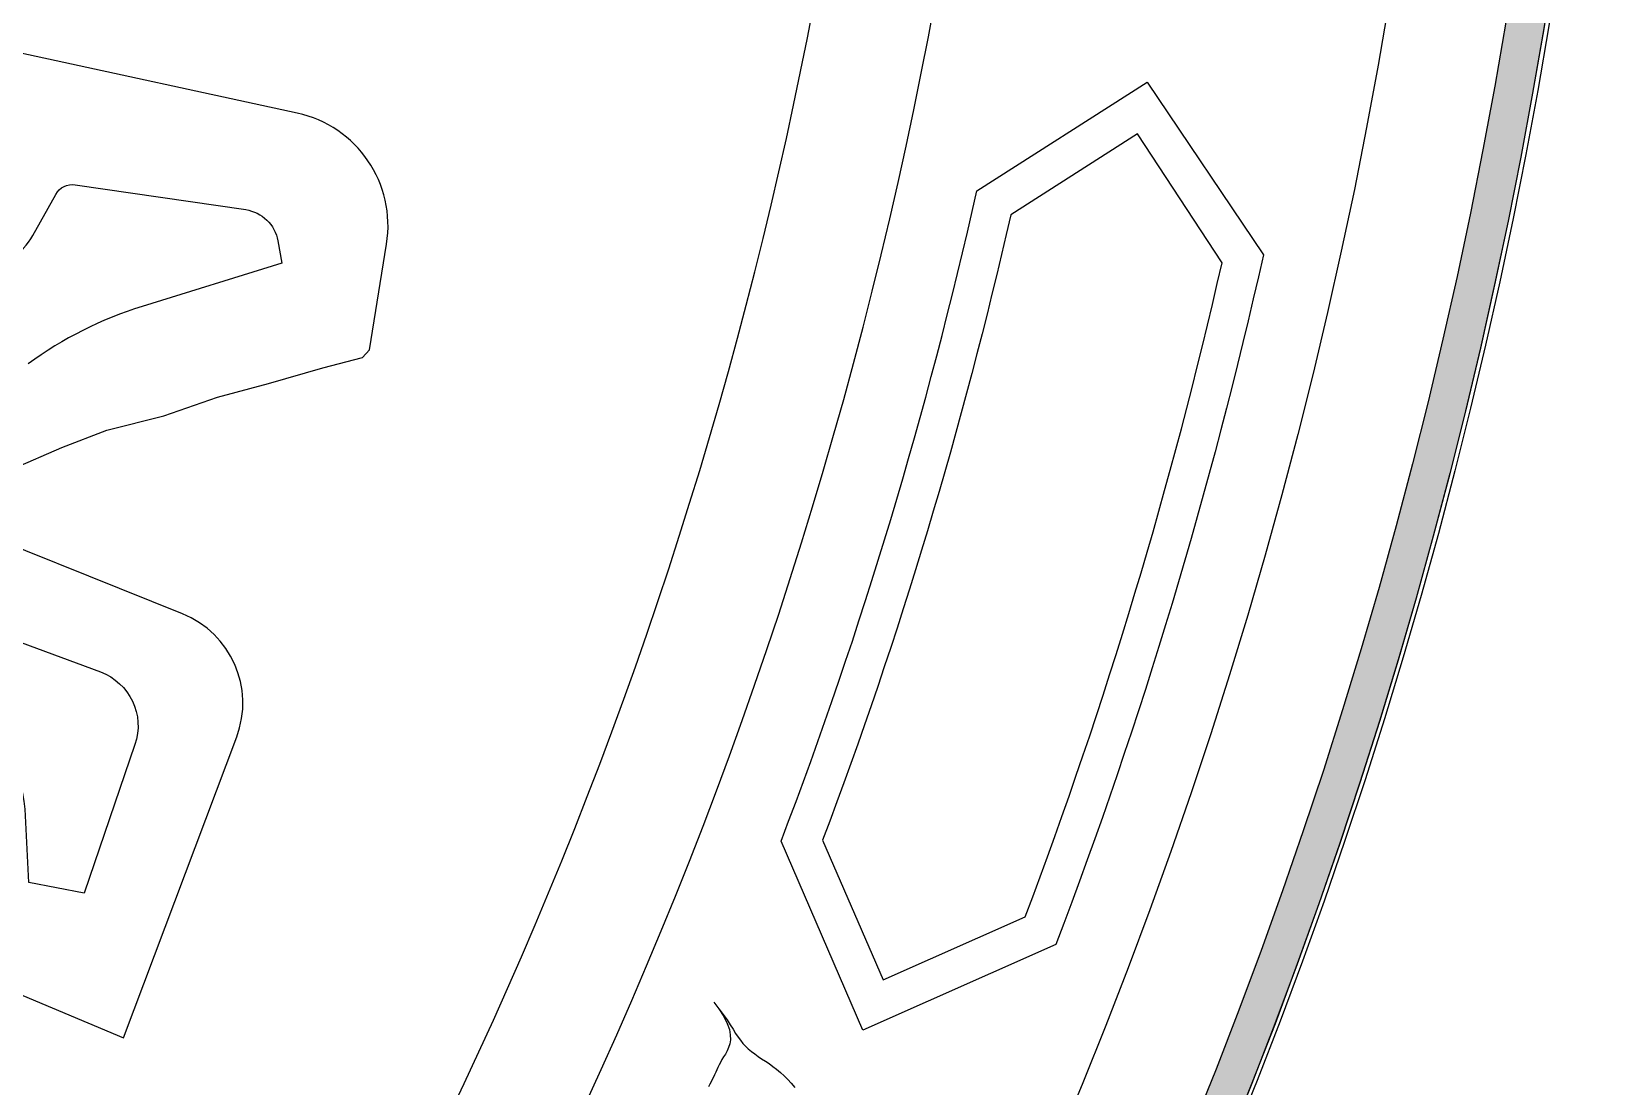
# Model space of a CAD drawing. Header units: feet. Extents: x 0 to 841, y 0 to 594.
# Drawn here: x 658.652 to 662.469, y 127.585 to 130.121 of the extents above; entities that cross this region are included whole.
import ezdxf

# ---------------------------------------------------------------- set-up
doc = ezdxf.new("R2010")
doc.units = ezdxf.units.FT
doc.header["$MEASUREMENT"] = 0
doc.layers.add('LOGO', color=7, linetype='Continuous')

# ---------------------------------------------------------------- blocks, each defined once
blk = doc.blocks.new('YOTA')
h = blk.add_hatch(color=1)
edge = h.paths.add_edge_path()
edge.add_arc((302.886, 246.975), 39.995, 0, 360)
edge = h.paths.add_edge_path(flags=16)
edge.add_arc((302.886, 246.975), 39.7, 0, 360)
at = {"color": 2}
for points in [[(330.381, 238.576, 0.273207), (330.769, 238.803), (330.944, 239.119, -0.311655), (331.094, 239.193), (332.399, 239.002, -0.323005), (332.646, 238.762), (332.676, 238.593), (331.607, 238.261, 0.083646), (330.733, 237.82)], [(330.615, 237.015), (330.992, 237.18), (331.336, 237.313), (331.771, 237.421), (332.182, 237.566), (332.574, 237.669), (332.991, 237.789), (333.293, 237.868), (333.347, 237.929), (333.478, 238.737, 0.398367), (332.793, 239.742), (330.678, 240.202, 0.229843)]]:
    blk.add_lwpolyline(points, format="xyb", dxfattribs=at)
for points in [[(338.605, 233.372), (337.127, 232.715), (336.5, 234.164, 0.036222), (337.999, 239.146), (339.303, 239.978), (340.194, 238.656, -0.036146)], [(339.878, 238.595), (339.23, 239.582), (338.259, 238.963, -0.034551), (336.818, 234.171), (337.281, 233.1), (338.37, 233.584, 0.034551)], [(328.7, 235.536, -0.394965), (329.814, 236.004), (331.286, 235.46, -0.406999), (331.551, 234.903), (331.163, 233.765), (330.739, 233.846), (330.709, 234.408, 0.372573), (330.107, 235.034), (329.879, 235.055, 0.38223), (329.169, 234.527), (329.107, 234.226, 0.358155), (329.5, 233.481), (331.462, 232.658), (332.33, 234.962, 0.407864), (331.915, 235.905), (329.995, 236.677, 0.400366), (328.106, 235.923), (327.983, 235.655, 0.355077), (328.541, 233.495), (328.896, 234.139), (328.725, 234.334, -0.292333), (328.584, 235.275)]]:
    blk.add_lwpolyline(points, format="xyb", close=True, dxfattribs=at)
for points in [[(336.024, 232.88), (336.062, 232.82), (336.088, 232.767), (336.104, 232.72), (336.111, 232.679), (336.112, 232.642), (336.107, 232.61), (336.098, 232.582), (336.086, 232.556), (336.073, 232.533), (336.059, 232.511), (336.047, 232.49), (336.036, 232.469), (336.026, 232.449), (336.016, 232.43), (336.007, 232.411), (335.999, 232.393), (335.99, 232.374), (335.982, 232.356), (335.973, 232.338), (335.964, 232.319), (335.954, 232.301), (335.943, 232.282)], [(335.986, 232.929), (336.024, 232.88), (336.057, 232.835), (336.086, 232.794), (336.111, 232.756), (336.133, 232.722), (336.152, 232.691), (336.171, 232.663), (336.189, 232.638), (336.208, 232.614), (336.227, 232.592), (336.249, 232.572), (336.273, 232.552), (336.298, 232.534), (336.324, 232.515), (336.351, 232.497), (336.38, 232.478), (336.408, 232.459), (336.437, 232.438), (336.466, 232.416), (336.495, 232.392), (336.523, 232.366), (336.551, 232.338), (336.578, 232.309), (336.604, 232.277)]]:
    blk.add_lwpolyline(points, dxfattribs=at)
at = {"color": 1}
for centre, radius in [((302.881, 246.975), 40), ((302.881, 246.975), 40), ((302.886, 246.975), 39.995)]:
    blk.add_circle(centre, radius, dxfattribs=at)
at = {"color": 2}
for radius in [39.7, 38.793]:
    blk.add_circle((302.886, 246.975), radius, dxfattribs=at)
for radius, start, end in [(35.372, 329.5552, 29.0283), (34.464, 331.2469, 27.3365)]:
    blk.add_arc((302.886, 246.975), radius, start, end, dxfattribs=at)

msp = doc.modelspace()

# ---------------------------------------------------------------- linework, layer by layer
at = {"layer": 'LOGO', "color": 1}
msp.add_circle((649.9138, 132.2024), 12.5548, dxfattribs=at)

# ---------------------------------------------------------------- block references
at = {"layer": 'LOGO', "xscale": 0.3139103563735262, "yscale": 0.3139103563735262, "zscale": 0.3139103563735262}
msp.add_blockref('YOTA', (554.8225, 54.668), dxfattribs=at)

doc.saveas('drawing.dxf')
